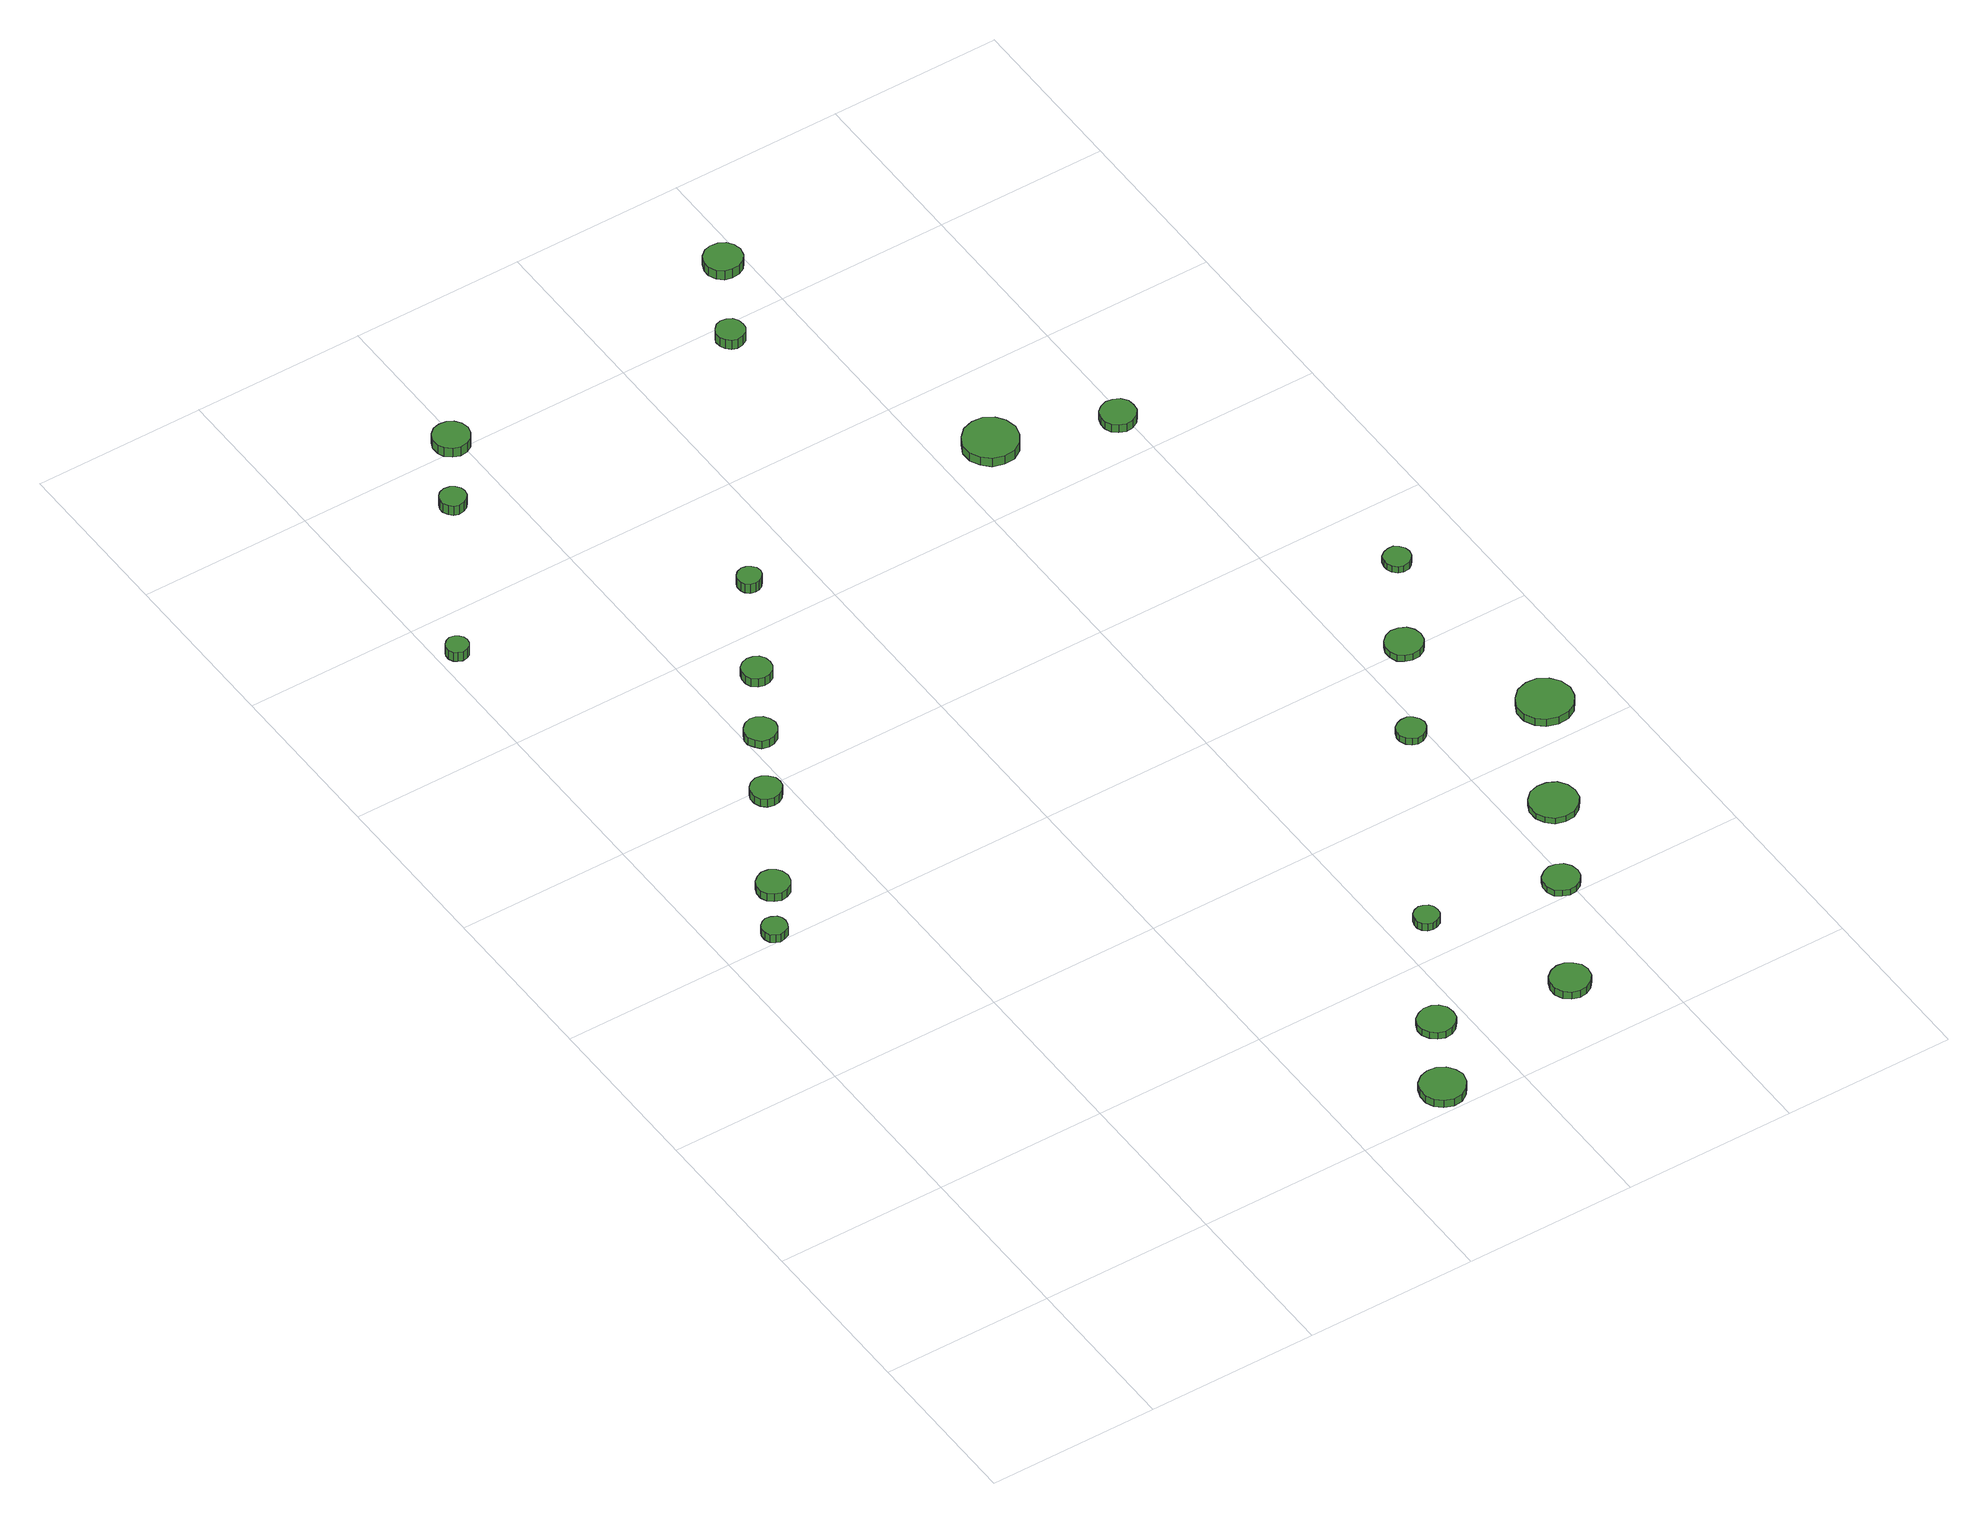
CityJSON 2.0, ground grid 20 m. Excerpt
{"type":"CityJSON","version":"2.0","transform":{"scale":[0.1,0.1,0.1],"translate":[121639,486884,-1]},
"CityObjects":{
"tree1":{"type":"SolitaryVegetationObject","attributes":{"function":"something"},"geometry":[{"type":"MultiSurface","lod":"1","boundaries":[[[0,1,2,3,4,5,6,7,8,9,10,11,12,13,14]],[[15,16,17,18,19,20,21,22,23,24,25,26,27,28,29]],[[0,29,28,1]],[[1,28,27,2]],[[2,27,26,3]],[[3,26,25,4]],[[4,25,24,5]],[[5,24,23,6]],[[6,23,22,7]],[[7,22,21,8]],[[8,21,20,9]],[[9,20,19,10]],[[10,19,18,11]],[[11,18,17,12]],[[12,17,16,13]],[[13,16,15,14]],[[14,15,29,0]]]}]},
"tree2":{"type":"SolitaryVegetationObject","attributes":{"function":"something"},"geometry":[{"type":"MultiSurface","lod":"1","boundaries":[[[30,31,32,33,34,35,36,37,38,39,40,41,42,43,44]],[[45,46,47,48,49,50,51,52,53,54,55,56,57,58,59]],[[30,59,58,31]],[[31,58,57,32]],[[32,57,56,33]],[[33,56,55,34]],[[34,55,54,35]],[[35,54,53,36]],[[36,53,52,37]],[[37,52,51,38]],[[38,51,50,39]],[[39,50,49,40]],[[40,49,48,41]],[[41,48,47,42]],[[42,47,46,43]],[[43,46,45,44]],[[44,45,59,30]]]}]},
"tree3":{"type":"SolitaryVegetationObject","attributes":{"function":"something"},"geometry":[{"type":"MultiSurface","lod":"1","boundaries":[[[60,61,62,63,64,65,66,67,68,69,70,71,72,73,74]],[[75,76,77,78,79,80,81,82,83,84,85,86,87,88,89]],[[60,89,88,61]],[[61,88,87,62]],[[62,87,86,63]],[[63,86,85,64]],[[64,85,84,65]],[[65,84,83,66]],[[66,83,82,67]],[[67,82,81,68]],[[68,81,80,69]],[[69,80,79,70]],[[70,79,78,71]],[[71,78,77,72]],[[72,77,76,73]],[[73,76,75,74]],[[74,75,89,60]]]}]},
"tree4":{"type":"SolitaryVegetationObject","attributes":{"function":"something"},"geometry":[{"type":"MultiSurface","lod":"1","boundaries":[[[90,91,92,93,94,95,96,97,98,99,100,101,102,103,104]],[[105,106,107,108,109,110,111,112,113,114,115,116,117,118,119]],[[90,119,118,91]],[[91,118,117,92]],[[92,117,116,93]],[[93,116,115,94]],[[94,115,114,95]],[[95,114,113,96]],[[96,113,112,97]],[[97,112,111,98]],[[98,111,110,99]],[[99,110,109,100]],[[100,109,108,101]],[[101,108,107,102]],[[102,107,106,103]],[[103,106,105,104]],[[104,105,119,90]]]}]},
"tree5":{"type":"SolitaryVegetationObject","attributes":{"function":"something"},"geometry":[{"type":"MultiSurface","lod":"1","boundaries":[[[120,121,122,123,124,125,126,127,128,129,130,131,132,133,134]],[[135,136,137,138,139,140,141,142,143,144,145,146,147,148,149]],[[120,149,148,121]],[[121,148,147,122]],[[122,147,146,123]],[[123,146,145,124]],[[124,145,144,125]],[[125,144,143,126]],[[126,143,142,127]],[[127,142,141,128]],[[128,141,140,129]],[[129,140,139,130]],[[130,139,138,131]],[[131,138,137,132]],[[132,137,136,133]],[[133,136,135,134]],[[134,135,149,120]]]}]},
"tree6":{"type":"SolitaryVegetationObject","attributes":{"function":"something"},"geometry":[{"type":"MultiSurface","lod":"1","boundaries":[[[150,151,152,153,154,155,156,157,158,159,160,161,162,163,164]],[[165,166,167,168,169,170,171,172,173,174,175,176,177,178,179]],[[150,179,178,151]],[[151,178,177,152]],[[152,177,176,153]],[[153,176,175,154]],[[154,175,174,155]],[[155,174,173,156]],[[156,173,172,157]],[[157,172,171,158]],[[158,171,170,159]],[[159,170,169,160]],[[160,169,168,161]],[[161,168,167,162]],[[162,167,166,163]],[[163,166,165,164]],[[164,165,179,150]]]}]},
"tree7":{"type":"SolitaryVegetationObject","attributes":{"function":"something"},"geometry":[{"type":"MultiSurface","lod":"1","boundaries":[[[180,181,182,183,184,185,186,187,188,189,190,191,192,193,194]],[[195,196,197,198,199,200,201,202,203,204,205,206,207,208,209]],[[180,209,208,181]],[[181,208,207,182]],[[182,207,206,183]],[[183,206,205,184]],[[184,205,204,185]],[[185,204,203,186]],[[186,203,202,187]],[[187,202,201,188]],[[188,201,200,189]],[[189,200,199,190]],[[190,199,198,191]],[[191,198,197,192]],[[192,197,196,193]],[[193,196,195,194]],[[194,195,209,180]]]}]},
"tree8":{"type":"SolitaryVegetationObject","attributes":{"function":"something"},"geometry":[{"type":"MultiSurface","lod":"1","boundaries":[[[210,211,212,213,214,215,216,217,218,219,220,221,222,223,224]],[[225,226,227,228,229,230,231,232,233,234,235,236,237,238,239]],[[210,239,238,211]],[[211,238,237,212]],[[212,237,236,213]],[[213,236,235,214]],[[214,235,234,215]],[[215,234,233,216]],[[216,233,232,217]],[[217,232,231,218]],[[218,231,230,219]],[[219,230,229,220]],[[220,229,228,221]],[[221,228,227,222]],[[222,227,226,223]],[[223,226,225,224]],[[224,225,239,210]]]}]},
"tree9":{"type":"SolitaryVegetationObject","attributes":{"function":"something"},"geometry":[{"type":"MultiSurface","lod":"1","boundaries":[[[240,241,242,243,244,245,246,247,248,249,250,251,252,253,254]],[[255,256,257,258,259,260,261,262,263,264,265,266,267,268,269]],[[240,269,268,241]],[[241,268,267,242]],[[242,267,266,243]],[[243,266,265,244]],[[244,265,264,245]],[[245,264,263,246]],[[246,263,262,247]],[[247,262,261,248]],[[248,261,260,249]],[[249,260,259,250]],[[250,259,258,251]],[[251,258,257,252]],[[252,257,256,253]],[[253,256,255,254]],[[254,255,269,240]]]}]},
"tree10":{"type":"SolitaryVegetationObject","attributes":{"function":"something"},"geometry":[{"type":"MultiSurface","lod":"1","boundaries":[[[270,271,272,273,274,275,276,277,278,279,280,281,282,283,284]],[[285,286,287,288,289,290,291,292,293,294,295,296,297,298,299]],[[270,299,298,271]],[[271,298,297,272]],[[272,297,296,273]],[[273,296,295,274]],[[274,295,294,275]],[[275,294,293,276]],[[276,293,292,277]],[[277,292,291,278]],[[278,291,290,279]],[[279,290,289,280]],[[280,289,288,281]],[[281,288,287,282]],[[282,287,286,283]],[[283,286,285,284]],[[284,285,299,270]]]}]},
"tree11":{"type":"SolitaryVegetationObject","attributes":{"function":"something"},"geometry":[{"type":"MultiSurface","lod":"1","boundaries":[[[300,301,302,303,304,305,306,307,308,309,310,311,312,313,314]],[[315,316,317,318,319,320,321,322,323,324,325,326,327,328,329]],[[300,329,328,301]],[[301,328,327,302]],[[302,327,326,303]],[[303,326,325,304]],[[304,325,324,305]],[[305,324,323,306]],[[306,323,322,307]],[[307,322,321,308]],[[308,321,320,309]],[[309,320,319,310]],[[310,319,318,311]],[[311,318,317,312]],[[312,317,316,313]],[[313,316,315,314]],[[314,315,329,300]]]}]},
"tree12":{"type":"SolitaryVegetationObject","attributes":{"function":"something"},"geometry":[{"type":"MultiSurface","lod":"1","boundaries":[[[330,331,332,333,334,335,336,337,338,339,340,341,342,343,344]],[[345,346,347,348,349,350,351,352,353,354,355,356,357,358,359]],[[330,359,358,331]],[[331,358,357,332]],[[332,357,356,333]],[[333,356,355,334]],[[334,355,354,335]],[[335,354,353,336]],[[336,353,352,337]],[[337,352,351,338]],[[338,351,350,339]],[[339,350,349,340]],[[340,349,348,341]],[[341,348,347,342]],[[342,347,346,343]],[[343,346,345,344]],[[344,345,359,330]]]}]},
"tree13":{"type":"SolitaryVegetationObject","attributes":{"function":"something"},"geometry":[{"type":"MultiSurface","lod":"1","boundaries":[[[360,361,362,363,364,365,366,367,368,369,370,371,372,373,374]],[[375,376,377,378,379,380,381,382,383,384,385,386,387,388,389]],[[360,389,388,361]],[[361,388,387,362]],[[362,387,386,363]],[[363,386,385,364]],[[364,385,384,365]],[[365,384,383,366]],[[366,383,382,367]],[[367,382,381,368]],[[368,381,380,369]],[[369,380,379,370]],[[370,379,378,371]],[[371,378,377,372]],[[372,377,376,373]],[[373,376,375,374]],[[374,375,389,360]]]}]},
"tree14":{"type":"SolitaryVegetationObject","attributes":{"function":"something"},"geometry":[{"type":"MultiSurface","lod":"1","boundaries":[[[390,391,392,393,394,395,396,397,398,399,400,401,402,403,404]],[[405,406,407,408,409,410,411,412,413,414,415,416,417,418,419]],[[390,419,418,391]],[[391,418,417,392]],[[392,417,416,393]],[[393,416,415,394]],[[394,415,414,395]],[[395,414,413,396]],[[396,413,412,397]],[[397,412,411,398]],[[398,411,410,399]],[[399,410,409,400]],[[400,409,408,401]],[[401,408,407,402]],[[402,407,406,403]],[[403,406,405,404]],[[404,405,419,390]]]}]},
"tree15":{"type":"SolitaryVegetationObject","attributes":{"function":"something"},"geometry":[{"type":"MultiSurface","lod":"1","boundaries":[[[420,421,422,423,424,425,426,427,428,429,430,431,432,433,434]],[[435,436,437,438,439,440,441,442,443,444,445,446,447,448,449]],[[420,449,448,421]],[[421,448,447,422]],[[422,447,446,423]],[[423,446,445,424]],[[424,445,444,425]],[[425,444,443,426]],[[426,443,442,427]],[[427,442,441,428]],[[428,441,440,429]],[[429,440,439,430]],[[430,439,438,431]],[[431,438,437,432]],[[432,437,436,433]],[[433,436,435,434]],[[434,435,449,420]]]}]},
"tree16":{"type":"SolitaryVegetationObject","attributes":{"function":"something"},"geometry":[{"type":"MultiSurface","lod":"1","boundaries":[[[450,451,452,453,454,455,456,457,458,459,460,461,462,463,464]],[[465,466,467,468,469,470,471,472,473,474,475,476,477,478,479]],[[450,479,478,451]],[[451,478,477,452]],[[452,477,476,453]],[[453,476,475,454]],[[454,475,474,455]],[[455,474,473,456]],[[456,473,472,457]],[[457,472,471,458]],[[458,471,470,459]],[[459,470,469,460]],[[460,469,468,461]],[[461,468,467,462]],[[462,467,466,463]],[[463,466,465,464]],[[464,465,479,450]]]}]},
"tree17":{"type":"SolitaryVegetationObject","attributes":{"function":"something"},"geometry":[{"type":"MultiSurface","lod":"1","boundaries":[[[480,481,482,483,484,485,486,487,488,489,490,491,492,493,494]],[[495,496,497,498,499,500,501,502,503,504,505,506,507,508,509]],[[480,509,508,481]],[[481,508,507,482]],[[482,507,506,483]],[[483,506,505,484]],[[484,505,504,485]],[[485,504,503,486]],[[486,503,502,487]],[[487,502,501,488]],[[488,501,500,489]],[[489,500,499,490]],[[490,499,498,491]],[[491,498,497,492]],[[492,497,496,493]],[[493,496,495,494]],[[494,495,509,480]]]}]},
"tree18":{"type":"SolitaryVegetationObject","attributes":{"function":"something"},"geometry":[{"type":"MultiSurface","lod":"1","boundaries":[[[510,511,512,513,514,515,516,517,518,519,520,521,522,523,524]],[[525,526,527,528,529,530,531,532,533,534,535,536,537,538,539]],[[510,539,538,511]],[[511,538,537,512]],[[512,537,536,513]],[[513,536,535,514]],[[514,535,534,515]],[[515,534,533,516]],[[516,533,532,517]],[[517,532,531,518]],[[518,531,530,519]],[[519,530,529,520]],[[520,529,528,521]],[[521,528,527,522]],[[522,527,526,523]],[[523,526,525,524]],[[524,525,539,510]]]}]},
"tree19":{"type":"SolitaryVegetationObject","attributes":{"function":"something"},"geometry":[{"type":"MultiSurface","lod":"1","boundaries":[[[540,541,542,543,544,545,546,547,548,549,550,551,552,553,554]],[[555,556,557,558,559,560,561,562,563,564,565,566,567,568,569]],[[540,569,568,541]],[[541,568,567,542]],[[542,567,566,543]],[[543,566,565,544]],[[544,565,564,545]],[[545,564,563,546]],[[546,563,562,547]],[[547,562,561,548]],[[548,561,560,549]],[[549,560,559,550]],[[550,559,558,551]],[[551,558,557,552]],[[552,557,556,553]],[[553,556,555,554]],[[554,555,569,540]]]}]},
"tree20":{"type":"SolitaryVegetationObject","attributes":{"function":"something"},"geometry":[{"type":"MultiSurface","lod":"1","boundaries":[[[570,571,572,573,574,575,576,577,578,579,580,581,582,583,584]],[[585,586,587,588,589,590,591,592,593,594,595,596,597,598,599]],[[570,599,598,571]],[[571,598,597,572]],[[572,597,596,573]],[[573,596,595,574]],[[574,595,594,575]],[[575,594,593,576]],[[576,593,592,577]],[[577,592,591,578]],[[578,591,590,579]],[[579,590,589,580]],[[580,589,588,581]],[[581,588,587,582]],[[582,587,586,583]],[[583,586,585,584]],[[584,585,599,570]]]}]},
"tree21":{"type":"SolitaryVegetationObject","attributes":{"function":"something"},"geometry":[{"type":"MultiSurface","lod":"1","boundaries":[[[600,601,602,603,604,605,606,607,608,609,610,611,612,613,614]],[[615,616,617,618,619,620,621,622,623,624,625,626,627,628,629]],[[600,629,628,601]],[[601,628,627,602]],[[602,627,626,603]],[[603,626,625,604]],[[604,625,624,605]],[[605,624,623,606]],[[606,623,622,607]],[[607,622,621,608]],[[608,621,620,609]],[[609,620,619,610]],[[610,619,618,611]],[[611,618,617,612]],[[612,617,616,613]],[[613,616,615,614]],[[614,615,629,600]]]}]},
"tree22":{"type":"SolitaryVegetationObject","attributes":{"function":"something"},"geometry":[{"type":"MultiSurface","lod":"1","boundaries":[[[630,631,632,633,634,635,636,637,638,639,640,641,642,643,644]],[[645,646,647,648,649,650,651,652,653,654,655,656,657,658,659]],[[630,659,658,631]],[[631,658,657,632]],[[632,657,656,633]],[[633,656,655,634]],[[634,655,654,635]],[[635,654,653,636]],[[636,653,652,637]],[[637,652,651,638]],[[638,651,650,639]],[[639,650,649,640]],[[640,649,648,641]],[[641,648,647,642]],[[642,647,646,643]],[[643,646,645,644]],[[644,645,659,630]]]}]},
"tree23":{"type":"SolitaryVegetationObject","attributes":{"function":"something"},"geometry":[{"type":"MultiSurface","lod":"1","boundaries":[[[660,661,662,663,664,665,666,667,668,669,670,671,672,673,674]],[[675,676,677,678,679,680,681,682,683,684,685,686,687,688,689]],[[660,689,688,661]],[[661,688,687,662]],[[662,687,686,663]],[[663,686,685,664]],[[664,685,684,665]],[[665,684,683,666]],[[666,683,682,667]],[[667,682,681,668]],[[668,681,680,669]],[[669,680,679,670]],[[670,679,678,671]],[[671,678,677,672]],[[672,677,676,673]],[[673,676,675,674]],[[674,675,689,660]]]}]}
},
"vertices":[
[80,613,17],[79,619,17],[76,623,17],[70,626,17],[64,627,17],[59,625,17],[54,621,17],[52,616,17],[52,610,17],[54,604,17],[59,600,17],[64,598,17],[70,599,17],[76,602,17],[79,607,17],[79,607,6],[76,602,6],[70,599,6],[64,598,6],[59,600,6],[54,604,6],[52,610,6],[52,616,6],[54,621,6],[59,625,6],[64,627,6],[70,626,6],[76,623,6],[79,619,6],[80,613,6],
[120,668,17],[118,676,17],[114,682,17],[107,686,17],[99,687,17],[92,684,17],[86,679,17],[83,672,17],[83,664,17],[86,657,17],[92,652,17],[99,649,17],[107,650,17],[114,654,17],[118,660,17],[118,660,6],[114,654,6],[107,650,6],[99,649,6],[92,652,6],[86,657,6],[83,664,6],[83,672,6],[86,679,6],[92,684,6],[99,687,6],[107,686,6],[114,682,6],[118,676,6],[120,668,6],
[35,1146,19],[34,1151,19],[31,1155,19],[27,1158,19],[21,1159,19],[16,1157,19],[12,1153,19],[10,1149,19],[10,1143,19],[12,1138,19],[16,1135,19],[21,1133,19],[27,1134,19],[31,1136,19],[34,1141,19],[34,1141,6],[31,1136,6],[27,1134,6],[21,1133,6],[16,1135,6],[12,1138,6],[10,1143,6],[10,1149,6],[12,1153,6],[16,1157,6],[21,1159,6],[27,1158,6],[31,1155,6],[34,1151,6],[35,1146,6],
[191,790,17],[190,797,17],[185,803,17],[179,807,17],[172,808,17],[164,805,17],[159,800,17],[156,794,17],[156,786,17],[159,779,17],[164,774,17],[172,772,17],[179,773,17],[185,777,17],[190,783,17],[190,783,6],[185,777,6],[179,773,6],[172,772,6],[164,774,6],[159,779,6],[156,786,6],[156,794,6],[159,800,6],[164,805,6],[172,808,6],[179,807,6],[185,803,6],[190,797,6],[191,790,6],
[236,866,17],[234,874,17],[230,880,17],[223,884,17],[216,885,17],[208,882,17],[203,877,17],[199,870,17],[199,863,17],[203,856,17],[208,850,17],[216,848,17],[223,849,17],[230,853,17],[234,859,17],[234,859,6],[230,853,6],[223,849,6],[216,848,6],[208,850,6],[203,856,6],[199,863,6],[199,870,6],[203,877,6],[208,882,6],[216,885,6],[223,884,6],[230,880,6],[234,874,6],[236,866,6],
[543,29,16],[540,39,16],[534,48,16],[525,53,16],[514,54,16],[504,51,16],[496,44,16],[492,34,16],[492,23,16],[496,14,16],[504,7,16],[514,3,16],[525,4,16],[534,10,16],[540,18,16],[540,18,6],[534,10,6],[525,4,6],[514,3,6],[504,7,6],[496,14,6],[492,23,6],[492,34,6],[496,44,6],[504,51,6],[514,54,6],[525,53,6],[534,48,6],[540,39,6],[543,29,6],
[156,1332,20],[155,1338,20],[151,1343,20],[146,1346,20],[139,1347,20],[133,1345,20],[129,1341,20],[126,1335,20],[126,1329,20],[129,1323,20],[133,1319,20],[139,1317,20],[146,1318,20],[151,1321,20],[155,1326,20],[155,1326,7],[151,1321,7],[146,1318,7],[139,1317,7],[133,1319,7],[129,1323,7],[126,1329,7],[126,1335,7],[129,1341,7],[133,1345,7],[139,1347,7],[146,1346,7],[151,1343,7],[155,1338,7],[156,1332,7],
[281,944,18],[280,951,18],[276,957,18],[270,960,18],[263,961,18],[256,959,18],[250,954,18],[248,948,18],[248,940,18],[250,934,18],[256,929,18],[263,927,18],[270,928,18],[276,931,18],[280,937,18],[280,937,6],[276,931,6],[270,928,6],[263,927,6],[256,929,6],[250,934,6],[248,940,6],[248,948,6],[250,954,6],[256,959,6],[263,961,6],[270,960,6],[276,957,6],[280,951,6],[281,944,6],
[586,113,16],[585,122,16],[579,129,16],[572,133,16],[563,134,16],[555,131,16],[548,126,16],[544,117,16],[544,109,16],[548,101,16],[555,95,16],[563,92,16],[572,93,16],[579,97,16],[585,104,16],[585,104,7],[579,97,7],[572,93,7],[563,92,7],[555,95,7],[548,101,7],[544,109,7],[544,117,7],[548,126,7],[555,131,7],[563,134,7],[572,133,7],[579,129,7],[585,122,7],[586,113,7],
[212,1411,19],[210,1419,19],[205,1426,19],[198,1430,19],[189,1431,19],[181,1429,19],[174,1423,19],[171,1415,19],[171,1406,19],[174,1399,19],[181,1393,19],[189,1390,19],[198,1391,19],[205,1395,19],[210,1402,19],[210,1402,6],[205,1395,6],[198,1391,6],[189,1390,6],[181,1393,6],[174,1399,6],[171,1406,6],[171,1415,6],[174,1423,6],[181,1429,6],[189,1431,6],[198,1430,6],[205,1426,6],[210,1419,6],[212,1411,6],
[345,1058,24],[344,1064,24],[340,1068,24],[335,1071,24],[330,1072,24],[324,1070,24],[320,1066,24],[318,1061,24],[318,1055,24],[320,1050,24],[324,1046,24],[330,1045,24],[335,1045,24],[340,1048,24],[344,1053,24],[344,1053,11],[340,1048,11],[335,1045,11],[330,1045,11],[324,1046,11],[320,1050,11],[318,1055,11],[318,1061,11],[320,1066,11],[324,1070,11],[330,1072,11],[335,1071,11],[340,1068,11],[344,1064,11],[345,1058,11],
[657,248,17],[656,254,17],[653,259,17],[647,262,17],[642,263,17],[636,261,17],[631,257,17],[629,251,17],[629,245,17],[631,240,17],[636,236,17],[642,234,17],[647,235,17],[653,238,17],[656,242,17],[656,242,7],[653,238,7],[647,235,7],[642,234,7],[636,236,7],[631,240,7],[629,245,7],[629,251,7],[631,257,7],[636,261,7],[642,263,7],[647,262,7],[653,259,7],[656,254,7],[657,248,7],
[739,88,16],[737,97,16],[731,104,16],[723,109,16],[714,110,16],[705,107,16],[698,101,16],[694,92,16],[694,83,16],[698,74,16],[705,68,16],[714,65,16],[723,66,16],[731,71,16],[737,78,16],[737,78,6],[731,71,6],[723,66,6],[714,65,6],[705,68,6],[698,74,6],[694,83,6],[694,92,6],[698,101,6],[705,107,6],[714,110,6],[723,109,6],[731,104,6],[737,97,6],[739,88,6],
[813,218,15],[811,227,15],[806,234,15],[798,238,15],[790,239,15],[782,236,15],[775,230,15],[772,223,15],[772,214,15],[775,206,15],[782,201,15],[790,198,15],[798,199,15],[806,203,15],[811,210,15],[811,210,7],[806,203,7],[798,199,7],[790,198,7],[782,201,7],[775,206,7],[772,214,7],[772,223,7],[775,230,7],[782,236,7],[790,239,7],[798,238,7],[806,234,7],[811,227,7],[813,218,7],
[802,491,16],[800,498,16],[796,503,16],[790,507,16],[783,507,16],[777,505,16],[772,501,16],[769,494,16],[769,488,16],[772,481,16],[777,477,16],[783,474,16],[790,475,16],[796,479,16],[800,484,16],[800,484,7],[796,479,7],[790,475,7],[783,474,7],[777,477,7],[772,481,7],[769,488,7],[769,494,7],[772,501,7],[777,505,7],[783,507,7],[790,507,7],[796,503,7],[800,498,7],[802,491,7],
[536,1377,22],[535,1384,22],[531,1390,22],[525,1393,22],[518,1394,22],[512,1392,22],[507,1387,22],[504,1381,22],[504,1374,22],[507,1368,22],[512,1363,22],[518,1361,22],[525,1362,22],[531,1365,22],[535,1371,22],[535,1371,9],[531,1365,9],[525,1362,9],[518,1361,9],[512,1363,9],[507,1368,9],[504,1374,9],[504,1381,9],[507,1387,9],[512,1392,9],[518,1394,9],[525,1393,9],[531,1390,9],[535,1384,9],[536,1377,9],
[877,319,15],[875,330,15],[868,340,15],[858,345,15],[847,346,15],[836,343,15],[828,335,15],[823,325,15],[823,313,15],[828,303,15],[836,295,15],[847,292,15],[858,293,15],[868,299,15],[875,308,15],[875,308,7],[868,299,7],[858,293,7],[847,292,7],[836,295,7],[828,303,7],[823,313,7],[823,325,7],[828,335,7],[836,343,7],[847,346,7],[858,345,7],[868,340,7],[875,330,7],[877,319,7],
[690,1095,18],[687,1108,18],[680,1118,18],[669,1125,18],[656,1126,18],[643,1122,18],[634,1113,18],[628,1101,18],[628,1088,18],[634,1077,18],[643,1068,18],[656,1064,18],[669,1065,18],[680,1072,18],[687,1082,18],[687,1082,6],[680,1072,6],[669,1065,6],[656,1064,6],[643,1068,6],[634,1077,6],[628,1088,6],[628,1101,6],[634,1113,6],[643,1122,6],[656,1126,6],[669,1125,6],[680,1118,6],[687,1108,6],[690,1095,6],
[598,1476,18],[596,1485,18],[591,1492,18],[583,1496,18],[574,1497,18],[566,1495,18],[559,1489,18],[555,1480,18],[555,1472,18],[559,1463,18],[566,1457,18],[574,1455,18],[583,1456,18],[591,1460,18],[596,1467,18],[596,1467,5],[591,1460,5],[583,1456,5],[574,1455,5],[566,1457,5],[559,1463,5],[555,1472,5],[555,1480,5],[559,1489,5],[566,1495,5],[574,1497,5],[583,1496,5],[591,1492,5],[596,1485,5],[598,1476,5],
[872,603,16],[870,612,16],[865,619,16],[857,623,16],[848,624,16],[840,621,16],[833,615,16],[830,607,16],[830,599,16],[833,590,16],[840,585,16],[848,582,16],[857,583,16],[865,587,16],[870,594,16],[870,594,7],[865,587,7],[857,583,7],[848,582,7],[840,585,7],[833,590,7],[830,599,7],[830,607,7],[833,615,7],[840,621,7],[848,624,7],[857,623,7],[865,619,7],[870,612,7],[872,603,7],
[957,449,17],[954,462,17],[946,472,17],[935,479,17],[922,480,17],[909,476,17],[900,467,17],[894,455,17],[894,442,17],[900,430,17],[909,422,17],[922,418,17],[935,419,17],[946,425,17],[954,436,17],[954,436,7],[946,425,7],[935,419,7],[922,418,7],[909,422,7],[900,430,7],[894,442,7],[894,455,7],[900,467,7],[909,476,7],[922,480,7],[935,479,7],[946,472,7],[954,462,7],[957,449,7],
[812,1055,16],[811,1063,16],[806,1070,16],[798,1074,16],[790,1075,16],[782,1072,16],[776,1067,16],[773,1059,16],[773,1051,16],[776,1043,16],[782,1038,16],[790,1035,16],[798,1036,16],[806,1040,16],[811,1047,16],[811,1047,5],[806,1040,5],[798,1036,5],[790,1035,5],[782,1038,5],[776,1043,5],[773,1051,5],[773,1059,5],[776,1067,5],[782,1072,5],[790,1075,5],[798,1074,5],[806,1070,5],[811,1063,5],[812,1055,5],
[931,714,15],[930,720,15],[926,725,15],[921,729,15],[914,729,15],[908,727,15],[903,723,15],[901,717,15],[901,711,15],[903,705,15],[908,700,15],[914,698,15],[921,699,15],[926,702,15],[930,707,15],[930,707,6],[926,702,6],[921,699,6],[914,698,6],[908,700,6],[903,705,6],[901,711,6],[901,717,6],[903,723,6],[908,727,6],[914,729,6],[921,729,6],[926,725,6],[930,720,6],[931,714,6]
]}
